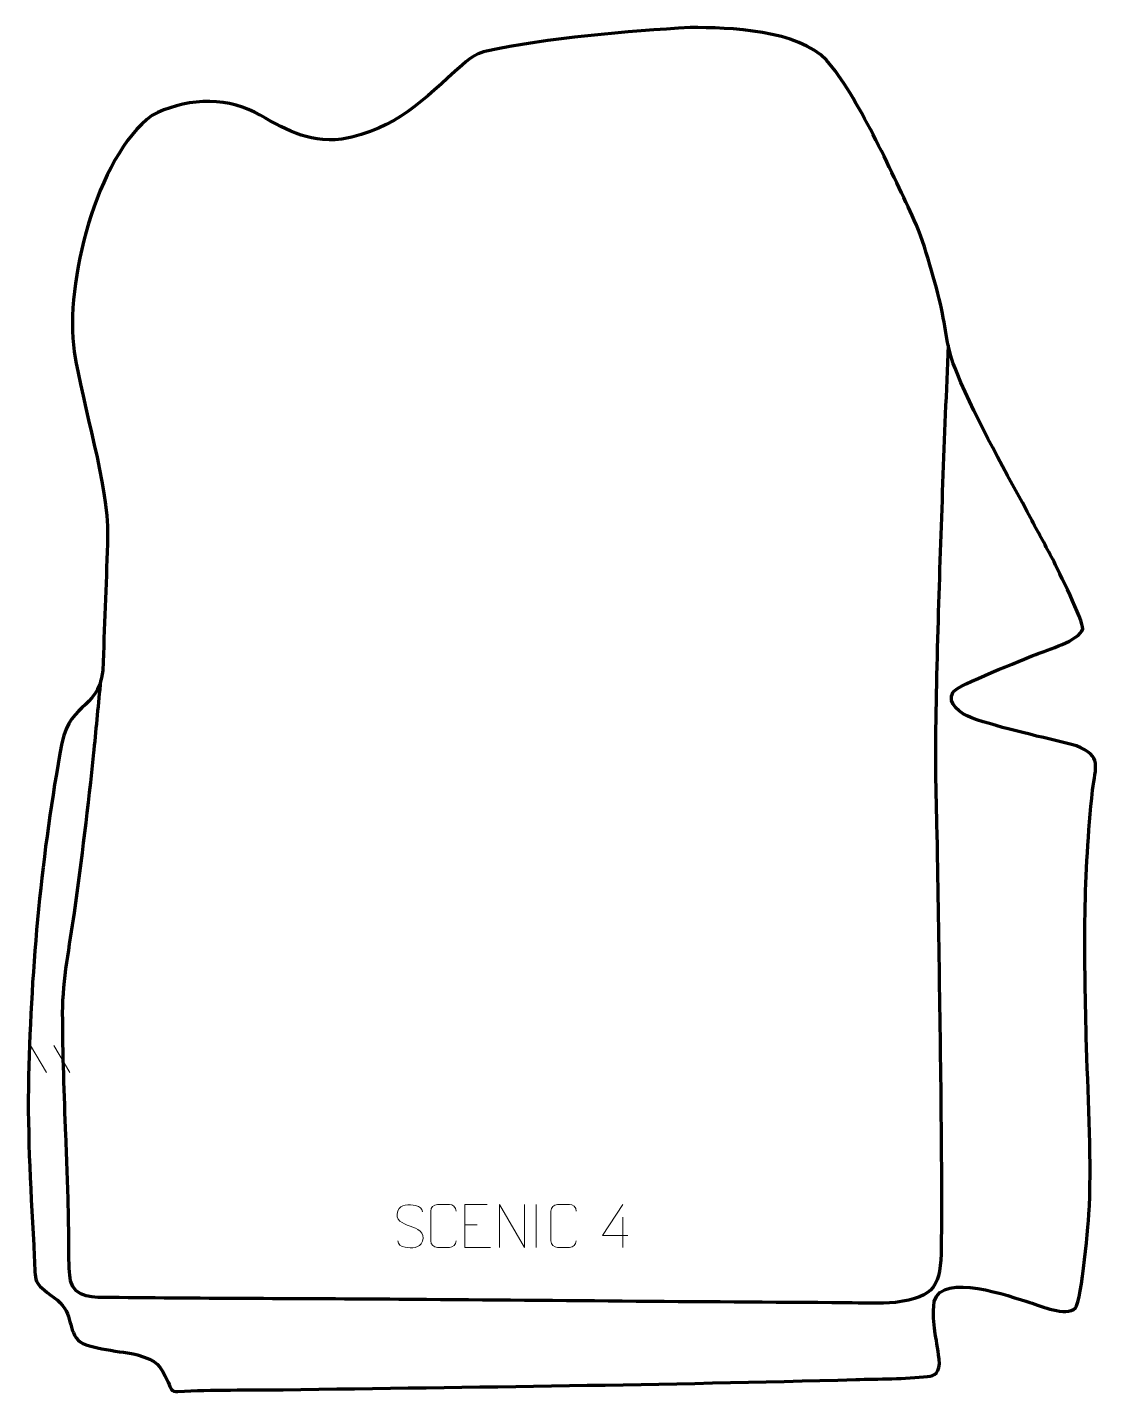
# Model space of a CAD drawing. Header units: millimetres. Extents: x -302 to 324, y -414 to 381.
import ezdxf

# ---------------------------------------------------------------- set-up
doc = ezdxf.new("R2010")
doc.units = ezdxf.units.MM
doc.header["$MEASUREMENT"] = 0
doc.layers.add('layer 2', color=7, linetype='Continuous')
doc.layers.add('layer 3', color=7, linetype='Continuous')

msp = doc.modelspace()

# ---------------------------------------------------------------- linework, layer by layer
at = {"layer": 'layer 2', "color": 142, "lineweight": 158}
msp.add_open_spline([(234.3949, 195.472), (232.1222, 141.8262), (230.0574, 88.6409), (228.5224, 34.9585), (228.5224, 34.9585), (227.7206, 6.9189), (226.9124, -21.09), (226.9942, -49.1455), (226.9942, -49.1455), (227.0518, -65.0962), (227.6745, -81.0522), (227.9518, -97.0025), (227.9518, -97.0025), (228.9236, -159.0149), (230.0752, -221.0341), (230.4437, -283.0534), (230.4437, -283.0534), (230.5339, -298.571), (230.5168, -314.0793), (230.3393, -329.5963), (230.3393, -329.5963), (230.0728, -352.0766), (226.9599, -358.9173), (203.78, -361.9956), (203.78, -361.9956), (194.4111, -362.8948), (184.275, -362.3427), (174.8291, -362.2), (174.8291, -362.2), (87.9749, -361.8172), (1.124, -360.8835), (-85.7285, -360.2378), (-85.7285, -360.2378), (-141.7629, -359.831), (-197.8475, -359.7797), (-253.8719, -359.1819), (-253.8719, -359.1819), (-262.7186, -359.0875), (-274.647, -359.8195), (-276.8643, -349.3398), (-276.8643, -349.3398), (-278.3071, -342.5205), (-277.8967, -321.5212), (-278.0446, -313.0558), (-278.0446, -313.0558), (-278.0711, -311.5397), (-278.1031, -310.0246), (-278.1365, -308.5086), (-278.1365, -308.5086), (-278.5869, -293.9447), (-279.057, -279.386), (-279.6291, -264.8261), (-279.6291, -264.8261), (-280.5812, -240.9694), (-281.4315, -217.1709), (-281.5027, -193.2904), (-281.5027, -193.2904), (-281.4916, -173.6009), (-277.3451, -154.485), (-274.6659, -135.0576), (-274.6659, -135.0576), (-270.4598, -103.9635), (-266.3972, -72.9046), (-263.2628, -41.6792), (-263.2628, -41.6792), (-263.2628, -41.6792), (-263.1161, -40.1915), (-263.1161, -40.1915), (-263.1161, -40.1915), (-261.827, -26.7062), (-260.5379, -13.2209), (-259.2488, 0.2645)], degree=3, knots=[0, 0, 0, 0, 0.05263158, 0.05263158, 0.05263158, 0.05263158, 0.10526316, 0.10526316, 0.10526316, 0.10526316, 0.15789474, 0.15789474, 0.15789474, 0.15789474, 0.21052632, 0.21052632, 0.21052632, 0.21052632, 0.26315789, 0.26315789, 0.26315789, 0.26315789, 0.31578947, 0.31578947, 0.31578947, 0.31578947, 0.36842105, 0.36842105, 0.36842105, 0.36842105, 0.42105263, 0.42105263, 0.42105263, 0.42105263, 0.47368421, 0.47368421, 0.47368421, 0.47368421, 0.52631579, 0.52631579, 0.52631579, 0.52631579, 0.57894737, 0.57894737, 0.57894737, 0.57894737, 0.63157895, 0.63157895, 0.63157895, 0.63157895, 0.68421053, 0.68421053, 0.68421053, 0.68421053, 0.73684211, 0.73684211, 0.73684211, 0.73684211, 0.78947368, 0.78947368, 0.78947368, 0.78947368, 0.84210526, 0.84210526, 0.84210526, 0.84210526, 0.89473684, 0.89473684, 0.89473684, 0.89473684, 1, 1, 1, 1], dxfattribs=at)
at = {"layer": 'layer 3', "color": 242, "lineweight": 158}
msp.add_open_spline([(295.3598, 70.8576), (298.4608, 64.2154), (313.2607, 35.1084), (312.7696, 30.2692), (312.7696, 30.2692), (310.7931, 23.252), (292.153, 18.1948), (285.5533, 15.4152), (285.5533, 15.4152), (278.1707, 12.3435), (240.0178, -2.3024), (237.3459, -6.4301), (237.3459, -6.4301), (232.9842, -13.1682), (242.0786, -19.3195), (247.6336, -21.3737), (247.6336, -21.3737), (266.0692, -27.9457), (289.5877, -32.6694), (309.1224, -37.8479), (309.1224, -37.8479), (324.4448, -44.0055), (320.1417, -49.7138), (318.5418, -63.7298), (318.5418, -63.7298), (313.0755, -113.5398), (313.6029, -157.6104), (314.8701, -207.4255), (314.8701, -207.4255), (315.7175, -239.4511), (317.949, -274.0648), (316.6796, -305.8555), (316.6796, -305.8555), (316.2736, -314.6616), (312.3079, -360.5815), (308.5185, -365.2562), (308.5185, -365.2562), (302.6869, -370.5954), (288.7228, -363.995), (282.0266, -362.0944), (282.0266, -362.0944), (270.6009, -358.644), (231.1874, -343.9035), (226.2772, -361.4899), (226.2772, -361.4899), (224.81, -376.4087), (227.6616, -381.4534), (229.133, -395.0706), (229.133, -395.0706), (230.0028, -403.1207), (226.4115, -404.7699), (222.4342, -405.1971), (222.4342, -405.1971), (209.5131, -406.5222), (193.6071, -406.5611), (180.5215, -406.9267), (180.5215, -406.9267), (69.5155, -410.0287), (-42.0294, -411.312), (-153.0936, -412.847), (-153.0936, -412.847), (-173.1749, -413.1174), (-194.4345, -412.7746), (-214.3586, -413.8129), (-214.3586, -413.8129), (-218.309, -414.0188), (-218.2754, -412.3222), (-220.1151, -408.4616), (-220.1151, -408.4616), (-225.062, -398.0803), (-226.3519, -395.9093), (-237.8224, -392.6006), (-237.8224, -392.6006), (-246.1727, -390.344), (-266.8587, -389.4041), (-272.4664, -384.0269), (-272.4664, -384.0269), (-279.218, -376.3598), (-274.9436, -367.3657), (-286.5587, -359.099), (-286.5587, -359.099), (-298.9624, -350.271), (-297.3137, -350.4419), (-298.0347, -335.233), (-298.0347, -335.233), (-299.878, -299.6071), (-302.118, -266.1077), (-301.3931, -230.2859), (-301.3931, -230.2859), (-299.8493, -165.481), (-293.7776, -100.0803), (-282.0359, -36.3056), (-282.0359, -36.3056), (-276.8368, -10.4152), (-258.5587, -17.8348), (-257.8472, 11.04), (-257.8472, 11.04), (-257.2219, 35.4544), (-255.8426, 60.0249), (-255.3771, 84.3769), (-255.3771, 84.3769), (-254.8072, 114.2025), (-269.9513, 160.2774), (-274.7746, 191.8977), (-274.7746, 191.8977), (-280.4421, 231.5358), (-261.9628, 305.2374), (-229.4775, 329.3484), (-229.4775, 329.3484), (-211.7722, 338.8995), (-187.8361, 340.6719), (-169.7257, 331.191), (-169.7257, 331.191), (-152.2692, 321.8314), (-139.8894, 313.287), (-118.795, 315.4755), (-118.795, 315.4755), (-86.7639, 321.4676), (-71.7484, 338.2985), (-48.7876, 358.7042), (-48.7876, 358.7042), (-42.871, 363.9624), (-39.0366, 365.8435), (-34.6004, 366.8063), (-34.6004, 366.8063), (0.0222, 374.3212), (48.7008, 378.5388), (84.1697, 380.5123), (84.1697, 380.5123), (106.9845, 380.7067), (147.0775, 379.0319), (163.5414, 361.4995), (163.5414, 361.4995), (181.6936, 340.7975), (201.1428, 296.9072), (213.4654, 271.0315), (213.4654, 271.0315), (219.9811, 257.3496), (226.0656, 234.7675), (229.8967, 219.7198), (229.8967, 219.7198), (233.4988, 203.9192), (232.9203, 195.1248), (239.5541, 179.1833), (239.5541, 179.1833), (251.5265, 150.4129), (268.4283, 121.0044), (283.2564, 93.4021), (283.2564, 93.4021), (287.2928, 85.8883), (291.3286, 78.3742), (295.3598, 70.8576)], degree=3, knots=[0, 0, 0, 0, 0.02564103, 0.02564103, 0.02564103, 0.02564103, 0.05128205, 0.05128205, 0.05128205, 0.05128205, 0.07692308, 0.07692308, 0.07692308, 0.07692308, 0.1025641, 0.1025641, 0.1025641, 0.1025641, 0.12820513, 0.12820513, 0.12820513, 0.12820513, 0.15384615, 0.15384615, 0.15384615, 0.15384615, 0.17948718, 0.17948718, 0.17948718, 0.17948718, 0.20512821, 0.20512821, 0.20512821, 0.20512821, 0.23076923, 0.23076923, 0.23076923, 0.23076923, 0.25641026, 0.25641026, 0.25641026, 0.25641026, 0.28205128, 0.28205128, 0.28205128, 0.28205128, 0.30769231, 0.30769231, 0.30769231, 0.30769231, 0.33333333, 0.33333333, 0.33333333, 0.33333333, 0.35897436, 0.35897436, 0.35897436, 0.35897436, 0.38461538, 0.38461538, 0.38461538, 0.38461538, 0.41025641, 0.41025641, 0.41025641, 0.41025641, 0.43589744, 0.43589744, 0.43589744, 0.43589744, 0.46153846, 0.46153846, 0.46153846, 0.46153846, 0.48717949, 0.48717949, 0.48717949, 0.48717949, 0.51282051, 0.51282051, 0.51282051, 0.51282051, 0.53846154, 0.53846154, 0.53846154, 0.53846154, 0.56410256, 0.56410256, 0.56410256, 0.56410256, 0.58974359, 0.58974359, 0.58974359, 0.58974359, 0.61538462, 0.61538462, 0.61538462, 0.61538462, 0.64102564, 0.64102564, 0.64102564, 0.64102564, 0.66666667, 0.66666667, 0.66666667, 0.66666667, 0.69230769, 0.69230769, 0.69230769, 0.69230769, 0.71794872, 0.71794872, 0.71794872, 0.71794872, 0.74358974, 0.74358974, 0.74358974, 0.74358974, 0.76923077, 0.76923077, 0.76923077, 0.76923077, 0.79487179, 0.79487179, 0.79487179, 0.79487179, 0.82051282, 0.82051282, 0.82051282, 0.82051282, 0.84615385, 0.84615385, 0.84615385, 0.84615385, 0.87179487, 0.87179487, 0.87179487, 0.87179487, 0.8974359, 0.8974359, 0.8974359, 0.8974359, 0.92307692, 0.92307692, 0.92307692, 0.92307692, 0.94871795, 0.94871795, 0.94871795, 0.94871795, 1, 1, 1, 1], dxfattribs=at)
at = {"layer": 'layer 3', "color": 250, "lineweight": 9}
for points in [[(-300.2526, -212.3869), (-300.2526, -212.3869), (-290.8294, -228.0443), (-290.8294, -228.0443)], [(-286.7401, -212.3869), (-286.7401, -212.3869), (-277.3169, -228.0443), (-277.3169, -228.0443)], [(-5.671, -304.9923), (-5.671, -304.9923), (-5.671, -329.9664), (-5.671, -329.9664)], [(-47.1039, -316.8823), (-47.1039, -316.8823), (-39.9358, -316.8823), (-39.9358, -316.8823)], [(44.7957, -312.3017), (44.7957, -312.3017), (44.7957, -329.9664), (44.7957, -329.9664)]]:
    msp.add_open_spline(points, degree=3, dxfattribs=at)
for points, knots in [([(-79.0936, -317.5012), (-83.3419, -316.0308), (-88.25, -314.235), (-86.2449, -308.7147), (-86.2449, -308.7147), (-84.7414, -304.5748), (-79.5278, -304.9633), (-75.9242, -305.5644), (-75.9242, -305.5644), (-73.0636, -306.0416), (-72.1989, -307.2548), (-71.8883, -309.3389)], [0, 0, 0, 0, 0.25, 0.25, 0.25, 0.25, 0.5, 0.5, 0.5, 0.5, 1, 1, 1, 1]), ([(-52.248, -326.1384), (-52.3878, -328.4618), (-54.065, -329.9414), (-56.2127, -329.9522), (-56.2127, -329.9522), (-58.5446, -329.9518), (-60.8765, -329.9518), (-63.208, -329.9522), (-63.208, -329.9522), (-65.133, -330.0576), (-67.1051, -328.1731), (-67.0939, -326.1558), (-67.0939, -326.1558), (-67.0935, -320.3857), (-67.0935, -314.616), (-67.0939, -308.8467), (-67.0939, -308.8467), (-67.0897, -306.7086), (-65.343, -304.9894), (-63.1906, -305.0029), (-63.1906, -305.0029), (-60.8649, -305.0029), (-58.5388, -305.0029), (-56.2127, -305.0029), (-56.2127, -305.0029), (-54.2661, -304.9674), (-52.2747, -306.4589), (-52.248, -308.8965)], [0, 0, 0, 0, 0.125, 0.125, 0.125, 0.125, 0.25, 0.25, 0.25, 0.25, 0.375, 0.375, 0.375, 0.375, 0.5, 0.5, 0.5, 0.5, 0.625, 0.625, 0.625, 0.625, 0.75, 0.75, 0.75, 0.75, 1, 1, 1, 1]), ([(-34.23, -305.0026), (-34.23, -305.0026), (-47.1039, -305.0026), (-47.1039, -305.0026), (-47.1039, -305.0026), (-47.1039, -305.0026), (-47.1039, -329.9562), (-47.1039, -329.9562), (-47.1039, -329.9562), (-47.1039, -329.9562), (-32.2381, -329.9562), (-32.2381, -329.9562)], [0, 0, 0, 0, 0.25, 0.25, 0.25, 0.25, 0.5, 0.5, 0.5, 0.5, 1, 1, 1, 1]), ([(-26.9984, -329.9561), (-26.9984, -329.9561), (-26.9984, -305.0026), (-26.9984, -305.0026), (-26.9984, -305.0026), (-26.9984, -305.0026), (-12.3436, -329.9561), (-12.3436, -329.9561), (-12.3436, -329.9561), (-12.3436, -329.9561), (-12.3436, -305.0026), (-12.3436, -305.0026)], [0, 0, 0, 0, 0.25, 0.25, 0.25, 0.25, 0.5, 0.5, 0.5, 0.5, 1, 1, 1, 1]), ([(17.752, -326.1384), (17.6122, -328.4618), (15.935, -329.9414), (13.7873, -329.9522), (13.7873, -329.9522), (11.4554, -329.9518), (9.1235, -329.9518), (6.792, -329.9522), (6.792, -329.9522), (4.867, -330.0576), (2.8949, -328.1731), (2.9061, -326.1558), (2.9061, -326.1558), (2.9065, -320.3857), (2.9065, -314.616), (2.9061, -308.8467), (2.9061, -308.8467), (2.9103, -306.7086), (4.657, -304.9894), (6.8094, -305.0029), (6.8094, -305.0029), (9.1351, -305.0029), (11.4612, -305.0029), (13.7873, -305.0029), (13.7873, -305.0029), (15.7339, -304.9674), (17.7253, -306.4589), (17.752, -308.8965)], [0, 0, 0, 0, 0.125, 0.125, 0.125, 0.125, 0.25, 0.25, 0.25, 0.25, 0.375, 0.375, 0.375, 0.375, 0.5, 0.5, 0.5, 0.5, 0.625, 0.625, 0.625, 0.625, 0.75, 0.75, 0.75, 0.75, 1, 1, 1, 1]), ([(47.7398, -323.0628), (47.7398, -323.0628), (32.9181, -323.0628), (32.9181, -323.0628), (32.9181, -323.0628), (32.9181, -323.0628), (44.7957, -304.9923), (44.7957, -304.9923)], [0, 0, 0, 0, 0.33333333, 0.33333333, 0.33333333, 0.33333333, 1, 1, 1, 1]), ([(-79.0936, -317.5013), (-75.075, -319.148), (-70.0455, -321.0363), (-71.8795, -326.3966), (-71.8795, -326.3966), (-73.3393, -330.663), (-78.2501, -330.4063), (-81.9762, -329.8516), (-81.9762, -329.8516), (-84.7262, -329.4418), (-85.9471, -328.2283), (-86.3251, -326.1161)], [0, 0, 0, 0, 0.25, 0.25, 0.25, 0.25, 0.5, 0.5, 0.5, 0.5, 1, 1, 1, 1])]:
    msp.add_open_spline(points, degree=3, knots=knots, dxfattribs=at)

doc.saveas('drawing.dxf')
